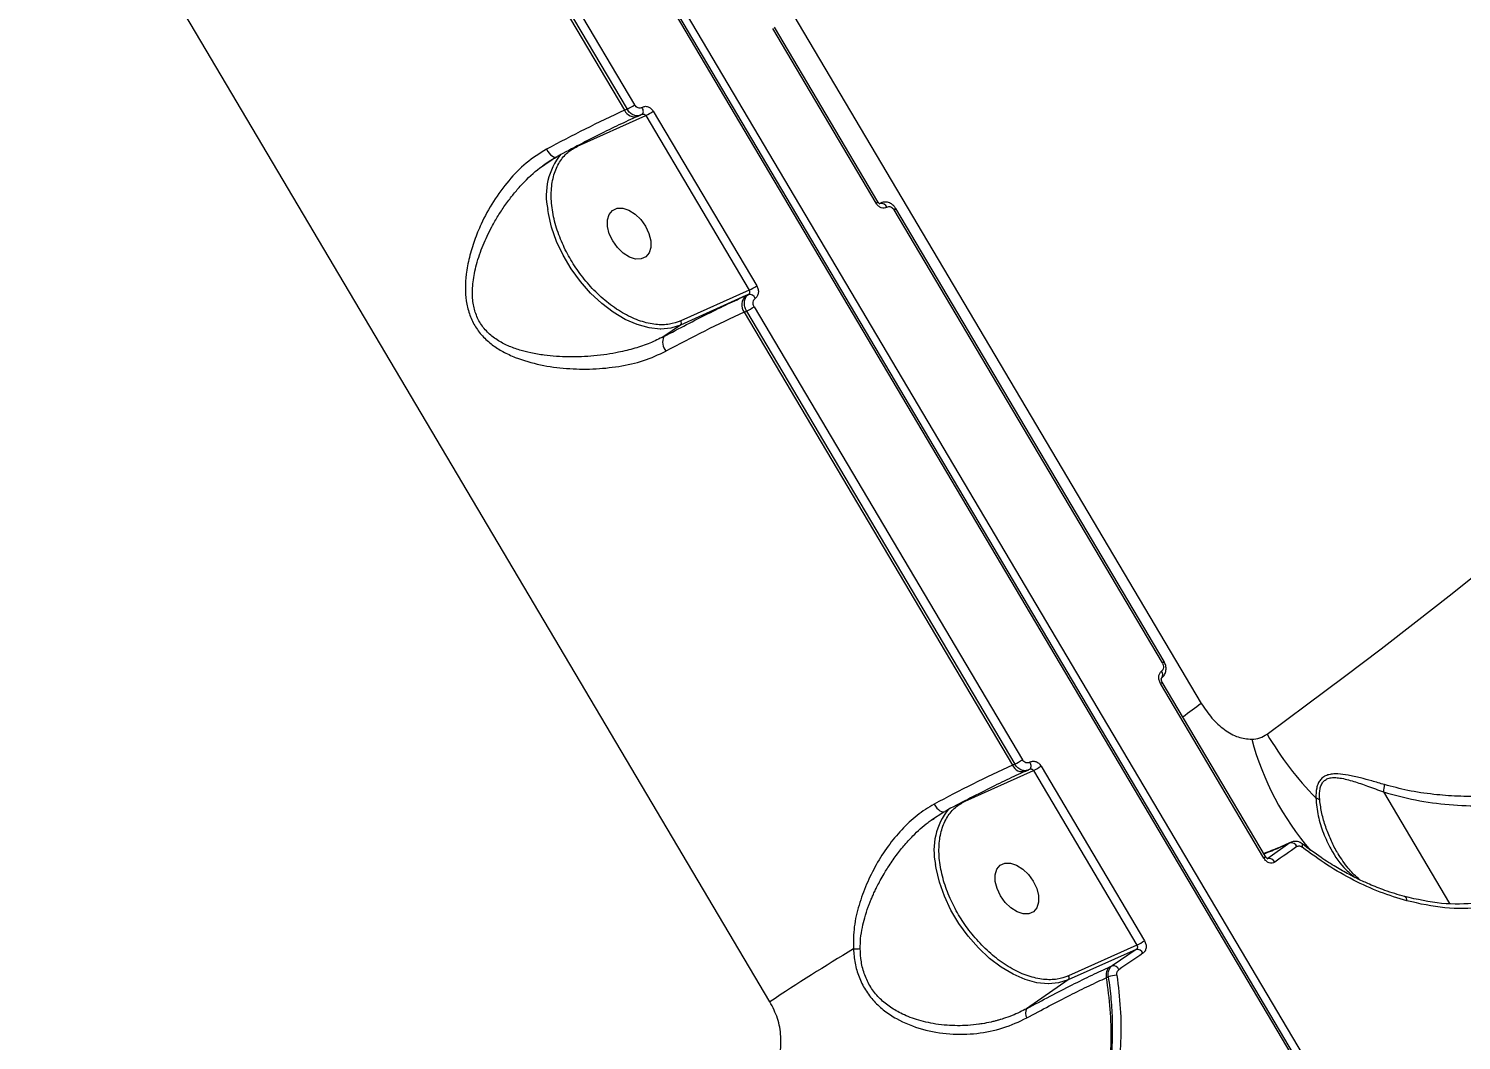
# Model space of a CAD drawing. Header units: millimetres. Extents: x -7083 to 7374, y -8368 to 7509.
# Drawn here: x 2725.8 to 2950.7, y -1080.2 to -921.3 of the extents above; entities that cross this region are included whole.
import ezdxf

# ---------------------------------------------------------------- set-up
doc = ezdxf.new("R2010")
doc.units = ezdxf.units.MM
for name, color, linetype in [('DIKOM_ОБЪЕКТ', 7, 'Continuous'), ('DIKOM_РАЗМЕР_ЗОНА', 7, 'Continuous'), ('DIKOM_РАЗМЕР_ОБЪЕКТА', 7, 'Continuous')]:
    doc.layers.add(name, color=color, linetype=linetype)
doc.styles.add('style1', font='arial.ttf', dxfattribs={"width": 0.8})
doc.dimstyles.new('1-50', dxfattribs={"dimtxt": 300, "dimasz": 200, "dimexe": 100, "dimexo": 0, "dimgap": 100, "dimtad": 1, "dimtxsty": 'style1', "dimcen": 200, "dimclrd": 7, "dimclre": 7, "dimclrt": 7, "dimadec": 1, "dimazin": 2, "dimtfac": 1, "dimtmove": 0, "dimatfit": 2, "dimfxl": 0, "dimlwd": 25, "dimlwe": 18, "dimarcsym": 0})

# ---------------------------------------------------------------- blocks, each defined once
blk = doc.blocks.new('*D10')
at = {"layer": 'Defpoints', "color": 0, "transparency": 16777216}
for p in [(-5583.43, 647.96), (4593.55, 648.92), (4593.55, -5902.54)]:
    blk.add_point(p, dxfattribs=at)
at = {"layer": 'DIKOM_РАЗМЕР_ОБЪЕКТА', "color": 7, "lineweight": 18, "transparency": 16777216}
for p, q in [((-5583.43, 647.96), (-5583.43, -6002.54)), ((4593.55, 648.92), (4593.55, -6002.54))]:
    blk.add_line(p, q, dxfattribs=at)
at = {"layer": 'DIKOM_РАЗМЕР_ОБЪЕКТА', "color": 7, "lineweight": 25, "transparency": 16777216}
blk.add_line((-5383.43, -5902.54), (4393.55, -5902.54), dxfattribs=at)
at = {"layer": 'DIKOM_РАЗМЕР_ОБЪЕКТА', "color": 7, "transparency": 16777216}
for points in [[(-5383.43, -5869.2), (-5383.43, -5935.87), (-5583.43, -5902.54)], [(4393.55, -5869.2), (4393.55, -5935.87), (4593.55, -5902.54)]]:
    blk.add_solid(points, dxfattribs=at)
at = {"layer": 'DIKOM_РАЗМЕР_ОБЪЕКТА', "color": 7, "transparency": 16777216, "insert": (-226.13, -5649.37), "char_height": 300, "attachment_point": 5, "style": 'style1'}
blk.add_mtext('10150', dxfattribs=at)
blk = doc.blocks.new('*D11')
at = {"layer": 'Defpoints', "color": 0, "transparency": 16777216}
for p in [(-321.71, 5509.06), (-348.71, -4811.52), (5568.58, -4811.52)]:
    blk.add_point(p, dxfattribs=at)
at = {"layer": 'DIKOM_РАЗМЕР_ОБЪЕКТА', "color": 7, "lineweight": 18, "transparency": 16777216}
for p, q in [((-321.71, 5509.06), (5668.58, 5509.06)), ((-348.71, -4811.52), (5668.58, -4811.52))]:
    blk.add_line(p, q, dxfattribs=at)
at = {"layer": 'DIKOM_РАЗМЕР_ОБЪЕКТА', "color": 7, "lineweight": 25, "transparency": 16777216}
blk.add_line((5568.58, 5309.06), (5568.58, -4611.52), dxfattribs=at)
at = {"layer": 'DIKOM_РАЗМЕР_ОБЪЕКТА', "color": 7, "transparency": 16777216}
for points in [[(5535.25, 5309.06), (5601.91, 5309.06), (5568.58, 5509.06)], [(5535.25, -4611.52), (5601.91, -4611.52), (5568.58, -4811.52)]]:
    blk.add_solid(points, dxfattribs=at)
at = {"layer": 'DIKOM_РАЗМЕР_ОБЪЕКТА', "color": 7, "transparency": 16777216, "insert": (5315.31, 775.23), "char_height": 300, "attachment_point": 5, "rotation": 90, "style": 'style1'}
blk.add_mtext('10300', dxfattribs=at)
blk = doc.blocks.new('*D12')
at = {"layer": 'Defpoints', "color": 0, "transparency": 16777216}
for p in [(-621.71, 7509.06), (-373.6, -6811.53), (7273.89, -6811.53)]:
    blk.add_point(p, dxfattribs=at)
at = {"layer": 'DIKOM_РАЗМЕР_ЗОНА', "color": 7, "lineweight": 18, "transparency": 16777216}
for p, q in [((-621.71, 7509.06), (7373.89, 7509.06)), ((-373.6, -6811.53), (7373.89, -6811.53))]:
    blk.add_line(p, q, dxfattribs=at)
at = {"layer": 'DIKOM_РАЗМЕР_ЗОНА', "color": 7, "lineweight": 25, "transparency": 16777216}
blk.add_line((7273.89, 7309.06), (7273.89, -6611.53), dxfattribs=at)
at = {"layer": 'DIKOM_РАЗМЕР_ЗОНА', "color": 7, "transparency": 16777216}
for points in [[(7240.56, 7309.06), (7307.22, 7309.06), (7273.89, 7509.06)], [(7240.56, -6611.53), (7307.22, -6611.53), (7273.89, -6811.53)]]:
    blk.add_solid(points, dxfattribs=at)
at = {"layer": 'DIKOM_РАЗМЕР_ЗОНА', "color": 7, "transparency": 16777216, "insert": (7020.62, 1288.25), "char_height": 300, "attachment_point": 5, "rotation": 90, "style": 'style1'}
blk.add_mtext('14300', dxfattribs=at)
blk = doc.blocks.new('*D13')
at = {"layer": 'Defpoints', "color": 0, "transparency": 16777216}
for p in [(6593.53, 996.24), (-7083.43, 647.96), (6593.53, -8268.31)]:
    blk.add_point(p, dxfattribs=at)
at = {"layer": 'DIKOM_РАЗМЕР_ЗОНА', "color": 7, "lineweight": 18, "transparency": 16777216}
for p, q in [((6593.53, 996.24), (6593.53, -8368.31)), ((-7083.43, 647.96), (-7083.43, -8368.31))]:
    blk.add_line(p, q, dxfattribs=at)
at = {"layer": 'DIKOM_РАЗМЕР_ЗОНА', "color": 7, "lineweight": 25, "transparency": 16777216}
blk.add_line((-6883.43, -8268.31), (6393.53, -8268.31), dxfattribs=at)
at = {"layer": 'DIKOM_РАЗМЕР_ЗОНА', "color": 7, "transparency": 16777216}
for points in [[(-6883.43, -8234.97), (-6883.43, -8301.64), (-7083.43, -8268.31)], [(6393.53, -8234.97), (6393.53, -8301.64), (6593.53, -8268.31)]]:
    blk.add_solid(points, dxfattribs=at)
at = {"layer": 'DIKOM_РАЗМЕР_ЗОНА', "color": 7, "transparency": 16777216, "insert": (322.1, -8015.03), "char_height": 300, "attachment_point": 5, "style": 'style1'}
blk.add_mtext('13650', dxfattribs=at)

msp = doc.modelspace()

# ---------------------------------------------------------------- linework, layer by layer
at = {"layer": 'DIKOM_ОБЪЕКТ', "color": 7, "linetype": 'Continuous', "lineweight": 15}
for p, q in [((2687.642, -682.986), (2933.145, -1097.855)), ((2933.435, -1097.602), (2687.932, -682.733)), ((2934.437, -1096.96), (2688.935, -682.091)), ((2732.331, -727.244), (2909.864, -1027.253)), ((2842.152, -1074.11), (2664.619, -774.102)), ((2777.237, -862.948), (2819.337, -934.093)), ((2777.614, -862.779), (2819.714, -933.924)), ((2778.804, -862.094), (2820.904, -933.238)), ((2858.819, -948.696), (2842.587, -921.267)), ((2859.086, -948.46), (2842.854, -921.03)), ((2811.929, -939.748), (2822.648, -934.927)), ((2819.714, -933.924), (2819.337, -934.093)), ((2821.447, -935.025), (2821.942, -934.802)), ((2821.673, -934.909), (2822.153, -934.658)), ((2822.648, -934.927), (2838.88, -962.356)), ((2823.842, -934.239), (2840.074, -961.668)), ((2806.446, -942.824), (2806.591, -942.721)), ((2859.282, -948.802), (2859.415, -948.742)), ((2859.704, -948.59), (2859.319, -948.763)), ((2859.415, -948.742), (2859.613, -948.648)), ((2903.75, -1020.89), (2861.649, -949.745)), ((2904.013, -1020.656), (2861.912, -949.511)), ((2838.88, -962.356), (2828.16, -967.178)), ((2838.38, -963.202), (2828.092, -967.829)), ((2838.78, -963.022), (2838.38, -963.202)), ((2838.105, -965.808), (2838.482, -965.639)), ((2838.105, -965.808), (2880.206, -1036.953)), ((2838.482, -965.639), (2880.583, -1036.784)), ((2839.672, -964.954), (2881.773, -1036.099)), ((2828.092, -967.829), (2825.48, -969.637)), ((2919.687, -1051.556), (2903.456, -1024.127)), ((2919.954, -1051.32), (2903.723, -1023.89)), ((2880.583, -1036.784), (2880.206, -1036.953)), ((2872.797, -1042.608), (2883.517, -1037.787)), ((2882.316, -1037.885), (2882.81, -1037.662)), ((2882.541, -1037.769), (2883.021, -1037.518)), ((2883.517, -1037.787), (2899.748, -1065.216)), ((2884.711, -1037.099), (2900.942, -1064.528)), ((2938.45, -1041.161), (2948.805, -1058.66)), ((2867.527, -1045.527), (2869.433, -1044.298)), ((2867.651, -1045.497), (2867.905, -1045.33)), ((2923.759, -1049.162), (2920.283, -1051.602)), ((2923.417, -1049.316), (2923.759, -1049.162)), ((2923.949, -1049.054), (2923.611, -1049.206)), ((2923.759, -1049.162), (2924.065, -1049.039)), ((2920.187, -1051.645), (2920.283, -1051.602)), ((2899.648, -1065.882), (2888.96, -1070.689)), ((2899.748, -1065.216), (2889.029, -1070.038)), ((2899.648, -1065.882), (2895.885, -1068.451)), ((2894.948, -1070.341), (2895.263, -1070.199)), ((2895.885, -1068.451), (2895.543, -1068.605)), ((2888.96, -1070.689), (2882.446, -1075.197))]:
    msp.add_line(p, q, dxfattribs=at)
at = {"layer": 'DIKOM_ОБЪЕКТ', "color": 7, "linetype": 'Continuous', "lineweight": 15, "flags": 128}
for points in [[(2822.041, -934.735), (2822.138, -934.672), (2822.212, -934.578), (2822.259, -934.458), (2822.279, -934.315), (2822.27, -934.155), (2822.233, -933.984), (2822.169, -933.81), (2822.081, -933.638)], [(2807.051, -940.222), (2807.262, -940.545), (2807.491, -940.833), (2807.728, -941.076), (2807.966, -941.263), (2808.195, -941.387), (2808.405, -941.444), (2808.59, -941.432), (2808.741, -941.35)], [(2825.016, -968.452), (2824.939, -968.452), (2823.17, -968.27), (2821.323, -967.762), (2819.441, -966.94), (2817.565, -965.822), (2815.737, -964.432), (2813.998, -962.803), (2812.387, -960.97), (2810.94, -958.974), (2809.689, -956.86), (2808.663, -954.676), (2807.883, -952.469), (2807.368, -950.289), (2807.269, -949.668)], [(2822.617, -952.306), (2823.156, -953.439), (2823.443, -954.575), (2823.455, -955.62), (2823.19, -956.491), (2822.67, -957.116), (2821.938, -957.446), (2821.052, -957.452), (2820.085, -957.136), (2819.114, -956.522), (2818.219, -955.66), (2817.472, -954.62), (2816.933, -953.487), (2816.646, -952.351), (2816.635, -951.306), (2816.9, -950.435), (2817.419, -949.81), (2818.151, -949.48), (2819.037, -949.474), (2820.004, -949.79), (2820.975, -950.404), (2821.87, -951.266), (2822.617, -952.306)], [(2828.092, -967.829), (2826.592, -968.304), (2825.016, -968.452)], [(2920.179, -1032.061), (2926.395, -1027.474), (2932.368, -1023.007), (2938.092, -1018.664), (2943.562, -1014.45), (2948.772, -1010.367), (2953.718, -1006.421)], [(2882.91, -1037.595), (2883.006, -1037.532), (2883.08, -1037.438), (2883.128, -1037.318), (2883.148, -1037.175), (2883.139, -1037.015), (2883.101, -1036.845), (2883.037, -1036.67), (2882.949, -1036.498)], [(2867.919, -1043.082), (2868.13, -1043.405), (2868.359, -1043.693), (2868.597, -1043.936), (2868.835, -1044.123), (2869.063, -1044.247), (2869.274, -1044.304), (2869.437, -1044.297)], [(2869.437, -1044.297), (2869.458, -1044.292), (2869.609, -1044.21)], [(2924.87, -1049.74), (2924.437, -1050.044), (2924.004, -1050.349), (2923.569, -1050.654), (2923.134, -1050.96), (2922.698, -1051.266), (2922.262, -1051.572), (2921.825, -1051.878), (2921.387, -1052.185)], [(2923.417, -1049.316), (2923.603, -1049.21), (2923.611, -1049.206)], [(2925.698, -1049.822), (2925.747, -1049.681), (2925.772, -1049.555), (2925.773, -1049.449), (2925.75, -1049.367), (2925.707, -1049.314)], [(2885.884, -1071.312), (2885.808, -1071.312), (2884.038, -1071.13), (2882.192, -1070.622), (2880.309, -1069.8), (2878.433, -1068.682), (2876.606, -1067.292), (2874.867, -1065.663), (2873.256, -1063.83), (2871.809, -1061.834), (2870.558, -1059.721), (2869.531, -1057.536), (2868.751, -1055.329), (2868.236, -1053.149), (2868.138, -1052.528)], [(2883.486, -1055.166), (2884.025, -1056.299), (2884.311, -1057.435), (2884.323, -1058.48), (2884.058, -1059.351), (2883.539, -1059.976), (2882.806, -1060.306), (2881.921, -1060.312), (2880.953, -1059.996), (2879.983, -1059.382), (2879.088, -1058.52), (2878.34, -1057.48), (2877.801, -1056.347), (2877.515, -1055.211), (2877.503, -1054.166), (2877.768, -1053.295), (2878.288, -1052.67), (2879.02, -1052.34), (2879.906, -1052.334), (2880.873, -1052.65), (2881.843, -1053.264), (2882.739, -1054.126), (2883.486, -1055.166)], [(2900.702, -1066.499), (2900.233, -1066.82), (2899.763, -1067.141), (2899.292, -1067.463), (2898.821, -1067.785), (2898.349, -1068.107), (2897.877, -1068.429), (2897.403, -1068.752), (2896.93, -1069.075)], [(2888.96, -1070.689), (2887.461, -1071.164), (2885.884, -1071.312)]]:
    msp.add_lwpolyline(points, dxfattribs=at)
at = {"layer": 'DIKOM_ОБЪЕКТ', "color": 7, "linetype": 'Continuous', "lineweight": 15}
for centre, radius, start, end in [((2815.774, -925.703), 9.117, 295.61141, 304.24906), ((2906.66, -1124.526), 209.5, 114.63371, 118.38936), ((2820.91, -933.385), 1.725, 204.23123, 288.13078), ((2818.708, -926.707), 9.115, 295.61102, 304.28054), ((2817.37, -947.47), 10.337, 141.28437, 192.27452), ((2858.585, -948.164), 0.582, 293.72159, 329.44479), ((2859.607, -949.714), 0.991, 23.10957, 101.16786), ((2861.422, -949.225), 0.567, 293.59446, 329.77788), ((2834.94, -954.137), 9.115, 295.61102, 304.28054), ((2839.711, -964.66), 1.975, 132.38528, 215.56126), ((2838.904, -964.018), 1.004, 22.18419, 97.10548), ((2925.428, -1156.242), 209.5, 114.63371, 118.38936), ((2834.541, -957.418), 9.117, 295.61141, 304.24906), ((2827.759, -967.465), 0.494, 312.38528, 35.56126), ((2827.495, -970.515), 2.199, 156.46248, 220.30823), ((2903.449, -1020.287), 0.673, 296.5036, 326.83194), ((2902.988, -1022.725), 0.841, 321.17836, 39.94471), ((2903.158, -1023.524), 0.673, 296.30918, 327.06385), ((2978.062, -1121.452), 116.294, 125.90388, 127.67437), ((2966.617, -1004.577), 53.961, 210.61885, 224.0648), ((2961.169, -1021.14), 44.954, 195.1462, 220.49609), ((2876.642, -1028.563), 9.117, 295.61141, 304.24906), ((2967.528, -1227.386), 209.5, 114.63371, 118.38936), ((2881.779, -1036.245), 1.725, 204.23123, 288.13078), ((2879.577, -1029.567), 9.115, 295.61102, 304.28054), ((2934.111, -1039.965), 4.5, 344.59928, 359.46908), ((2927.264, -1043.986), 1.967, 52.5325, 72.89879), ((2878.239, -1050.33), 10.337, 141.28437, 192.27452), ((2923.961, -1050.131), 0.989, 23.28441, 101.81869), ((2919.453, -1051.024), 0.582, 293.72159, 329.44479), ((2920.475, -1052.574), 0.991, 23.10957, 101.16786), ((2941.5, -1058.178), 0.648, 352.50972, 65.24031), ((3049.513, -1386.889), 375.271, 121.17649, 123.54293), ((2852.063, -999.036), 66.855, 272.72665, 273.64878), ((2899.773, -1066.878), 1.004, 22.18419, 97.10548), ((2895.808, -1056.997), 9.115, 295.61102, 304.28054), ((2888.627, -1070.325), 0.494, 312.38528, 35.56126), ((2896.628, -1069.947), 1.725, 128.97727, 193.21127), ((2896.721, -1074.411), 4.456, 91.50005, 109.08898), ((2895.996, -1069.453), 1.008, 22.03806, 96.32569), ((2883.799, -1075.895), 1.522, 152.73513, 209.80847)]:
    msp.add_arc(centre, radius, start, end, dxfattribs=at)
for points, knots in [([(2822.081, -933.638), (2821.985, -933.685), (2821.795, -933.778), (2821.457, -933.733), (2821.134, -933.555), (2820.981, -933.344), (2820.904, -933.238)], [0, 0, 0, 0, 0.2508092, 0.5001468, 0.7499676, 1, 1, 1, 1]), ([(2821.641, -934.915), (2820.724, -935.335), (2818.889, -936.176), (2815.744, -937.716), (2812.379, -939.423), (2809.954, -940.708), (2808.741, -941.35)], [0, 0, 0, 0, 0.2499999, 0.4999999, 0.7499854, 1, 1, 1, 1]), ([(2821.673, -934.908), (2821.563, -934.931), (2821.288, -934.987), (2820.873, -934.911), (2820.485, -934.728), (2820.084, -934.442), (2819.861, -934.129), (2819.714, -933.924)], [0, 0, 0, 0, 0.1616778, 0.4023404, 0.5592491, 0.7113796, 1, 1, 1, 1]), ([(2821.837, -934.832), (2821.787, -934.865), (2821.736, -934.899), (2821.675, -934.908), (2821.673, -934.908)], [0, 0, 0, 0, 0.9683305, 1, 1, 1, 1]), ([(2822.041, -934.735), (2822.07, -934.719), (2822.124, -934.689), (2822.234, -934.668), (2822.346, -934.681), (2822.45, -934.727), (2822.554, -934.796), (2822.611, -934.875), (2822.648, -934.927)], [0, 0, 0, 0, 0.1477011, 0.280474, 0.5003882, 0.6294166, 0.7558572, 1, 1, 1, 1]), ([(2822.081, -933.638), (2822.223, -933.568), (2822.509, -933.427), (2823.015, -933.497), (2823.498, -933.764), (2823.727, -934.08), (2823.842, -934.239)], [0, 0, 0, 0, 0.250572, 0.5002469, 0.7500173, 1, 1, 1, 1]), ([(2828.16, -967.178), (2827.576, -967.384), (2826.373, -967.809), (2824.216, -967.813), (2821.828, -967.285), (2819.309, -966.159), (2816.823, -964.501), (2814.52, -962.425), (2812.517, -960.09), (2810.846, -957.601), (2809.488, -954.971), (2808.465, -952.194), (2807.86, -949.354), (2807.751, -946.627), (2808.158, -944.185), (2809.049, -942.182), (2810.302, -940.652), (2811.397, -940.044), (2811.929, -939.748)], [0, 0, 0, 0, 0.058258, 0.1200057, 0.1843204, 0.25, 0.3156796, 0.3799943, 0.441742, 0.5, 0.558258, 0.6200057, 0.6843204, 0.75, 0.8156796, 0.8799943, 0.941742, 1, 1, 1, 1]), ([(2807.051, -940.222), (2805.977, -940.892), (2803.841, -942.226), (2801.076, -945.09), (2798.695, -948.342), (2796.952, -951.552), (2795.728, -954.524), (2794.925, -957.16), (2794.45, -959.669), (2794.298, -961.954), (2794.434, -964.045), (2794.897, -966.048), (2795.753, -967.929), (2796.982, -969.583), (2798.505, -970.945), (2800.264, -972.057), (2802.763, -973.207), (2806.107, -974.155), (2810.213, -974.716), (2814.355, -974.794), (2818.436, -974.387), (2822.376, -973.518), (2824.672, -972.464), (2825.819, -971.937)], [0, 0, 0, 0, 0.0628379, 0.1250331, 0.1875522, 0.2496602, 0.2915509, 0.3336364, 0.3744971, 0.40709, 0.4371935, 0.4692329, 0.4998092, 0.5304201, 0.5624906, 0.5926586, 0.6253307, 0.6879397, 0.7501171, 0.8127565, 0.8751682, 0.9376722, 1, 1, 1, 1]), ([(2825.48, -969.637), (2824.764, -969.991), (2823.326, -970.704), (2820.926, -971.511), (2818.658, -972.074), (2816.506, -972.453), (2814.559, -972.688), (2812.559, -972.821), (2810.59, -972.849), (2808.629, -972.77), (2806.628, -972.572), (2804.702, -972.243), (2802.81, -971.76), (2801.025, -971.111), (2799.574, -970.349), (2798.516, -969.589), (2797.541, -968.721), (2796.524, -967.425), (2795.881, -965.899), (2795.588, -964.615), (2795.455, -963.535), (2795.434, -962.329), (2795.537, -961.018), (2795.755, -959.677), (2796.093, -958.254), (2796.552, -956.767), (2797.114, -955.281), (2797.762, -953.814), (2798.532, -952.286), (2799.458, -950.676), (2800.545, -949.019), (2801.707, -947.461), (2803.372, -945.51), (2805.627, -943.288), (2807.7, -941.998), (2808.741, -941.35)], [0, 0, 0, 0, 0.0409981, 0.0823445, 0.124891, 0.1544872, 0.1873411, 0.2186282, 0.249981, 0.2811356, 0.3122189, 0.3460767, 0.3748125, 0.4061548, 0.4376013, 0.453647, 0.4688661, 0.5004128, 0.5317495, 0.5469938, 0.5630756, 0.5835212, 0.6043678, 0.6257009, 0.6482354, 0.6740341, 0.6998297, 0.7239136, 0.7504379, 0.7814565, 0.8125908, 0.8454687, 0.8750808, 0.9372542, 1, 1, 1, 1]), ([(2806.591, -942.721), (2806.893, -942.502), (2807.542, -942.031), (2808.208, -941.645), (2808.564, -941.438)], [0, 0, 0, 0, 0.4644238, 1, 1, 1, 1]), ([(2860.518, -949.325), (2860.384, -949.392), (2860.116, -949.525), (2859.63, -949.445), (2859.161, -949.173), (2858.933, -948.855), (2858.819, -948.696)], [0, 0, 0, 0, 0.250572, 0.5002469, 0.7500173, 1, 1, 1, 1]), ([(2859.319, -948.755), (2859.321, -948.746), (2859.325, -948.731), (2859.22, -948.642), (2859.142, -948.548), (2859.104, -948.489), (2859.086, -948.459)], [0, 0, 0, 0, 0.4306287, 0.7246116, 0.8646594, 1, 1, 1, 1]), ([(2859.613, -948.648), (2859.661, -948.616), (2859.711, -948.583), (2859.77, -948.575), (2859.773, -948.574)], [0, 0, 0, 0, 0.9630513, 1, 1, 1, 1]), ([(2861.912, -949.511), (2861.807, -949.359), (2861.586, -949.039), (2861.082, -948.672), (2860.564, -948.506), (2860.112, -948.491), (2859.886, -948.546), (2859.772, -948.574)], [0, 0, 0, 0, 0.2129109, 0.4495599, 0.7127086, 0.8538984, 1, 1, 1, 1]), ([(2860.518, -949.325), (2860.608, -949.281), (2860.787, -949.193), (2861.11, -949.245), (2861.421, -949.428), (2861.573, -949.639), (2861.649, -949.745)], [0, 0, 0, 0, 0.2508092, 0.5001468, 0.7499676, 1, 1, 1, 1]), ([(2838.88, -962.356), (2838.908, -962.415), (2838.95, -962.503), (2838.964, -962.633), (2838.958, -962.753), (2838.92, -962.866), (2838.855, -962.962), (2838.806, -963.001), (2838.78, -963.022)], [0, 0, 0, 0, 0.2443434, 0.3709037, 0.5000636, 0.7197491, 0.8524093, 1, 1, 1, 1]), ([(2840.074, -961.668), (2840.159, -961.848), (2840.328, -962.206), (2840.348, -962.79), (2840.193, -963.312), (2839.954, -963.53), (2839.834, -963.639)], [0, 0, 0, 0, 0.2505418, 0.5002028, 0.7499893, 1, 1, 1, 1]), ([(2825.48, -969.637), (2826.692, -968.994), (2829.117, -967.71), (2832.483, -966.003), (2835.627, -964.463), (2837.463, -963.622), (2838.38, -963.202)], [0, 0, 0, 0, 0.2499999, 0.4999999, 0.7499854, 1, 1, 1, 1]), ([(2838.482, -965.639), (2838.371, -965.409), (2838.202, -965.058), (2838.13, -964.546), (2838.138, -964.088), (2838.257, -963.656), (2838.482, -963.27), (2838.675, -963.109), (2838.78, -963.022)], [0, 0, 0, 0, 0.2414624, 0.3687506, 0.5000454, 0.701017, 0.8383585, 1, 1, 1, 1]), ([(2839.672, -964.954), (2839.616, -964.834), (2839.504, -964.595), (2839.49, -964.205), (2839.594, -963.857), (2839.754, -963.712), (2839.834, -963.639)], [0, 0, 0, 0, 0.2507509, 0.5000965, 0.7499365, 1, 1, 1, 1]), ([(3046.301, -1009.709), (3045.072, -1011.059), (3042.376, -1014.021), (3037.009, -1019.262), (3030.464, -1025.276), (3022.942, -1031.811), (3014.518, -1038.819), (3005.223, -1046.272), (2995.117, -1054.126), (2984.258, -1062.341), (2972.713, -1070.872), (2960.522, -1079.691), (2947.807, -1088.728), (2938.833, -1094.972), (2934.371, -1098.076)], [0, 0, 0, 0, 0.0720993, 0.1582107, 0.2443208, 0.3302933, 0.4160296, 0.5014326, 0.5864068, 0.670638, 0.7541931, 0.8369902, 0.9189507, 1, 1, 1, 1]), ([(2903.75, -1020.89), (2903.807, -1021.01), (2903.92, -1021.248), (2903.945, -1021.633), (2903.855, -1021.974), (2903.707, -1022.114), (2903.633, -1022.184)], [0, 0, 0, 0, 0.2507509, 0.5000965, 0.7499365, 1, 1, 1, 1]), ([(2903.669, -1023.229), (2903.756, -1023.154), (2903.929, -1023.006), (2904.185, -1022.621), (2904.358, -1022.053), (2904.323, -1021.309), (2904.116, -1020.872), (2904.013, -1020.656)], [0, 0, 0, 0, 0.1304037, 0.2596536, 0.5120356, 0.7580616, 1, 1, 1, 1]), ([(2903.456, -1024.127), (2903.37, -1023.948), (2903.199, -1023.59), (2903.165, -1023.013), (2903.3, -1022.5), (2903.522, -1022.29), (2903.633, -1022.184)], [0, 0, 0, 0, 0.2505418, 0.5002028, 0.7499893, 1, 1, 1, 1]), ([(2903.723, -1023.89), (2903.699, -1023.846), (2903.653, -1023.76), (2903.611, -1023.629), (2903.59, -1023.51), (2903.587, -1023.375), (2903.62, -1023.255), (2903.653, -1023.237), (2903.669, -1023.229)], [0, 0, 0, 0, 0.1333117, 0.2633837, 0.3908042, 0.5158595, 0.7592692, 1, 1, 1, 1]), ([(2909.864, -1027.253), (2910.393, -1028.049), (2911.452, -1029.641), (2913.469, -1031.45), (2915.655, -1032.7), (2917.069, -1032.824), (2917.777, -1032.886)], [0, 0, 0, 0, 0.2497469, 0.4995721, 0.7493059, 1, 1, 1, 1]), ([(2998.447, -1028.881), (2997.644, -1029.333), (2995.985, -1030.268), (2993.441, -1031.585), (2990.598, -1032.961), (2988.051, -1034.094), (2986.248, -1034.84), (2985.447, -1035.161), (2985.092, -1035.302), (2984.733, -1035.443), (2984.491, -1035.537), (2984.367, -1035.584), (2984.361, -1035.587), (2984.341, -1035.595), (2984.263, -1035.624), (2983.963, -1035.74), (2982.496, -1036.296), (2980.242, -1037.093), (2977.276, -1038.037), (2974.626, -1038.8), (2972.032, -1039.467), (2969.037, -1040.15), (2965.709, -1040.788), (2961.806, -1041.359), (2957.993, -1041.733), (2954.036, -1041.914), (2950.189, -1041.872), (2946.229, -1041.565), (2942.387, -1041.008), (2939.831, -1040.331), (2938.611, -1040.007)], [0, 0, 0, 0, 0.0443908, 0.0917365, 0.1380767, 0.1967861, 0.2262673, 0.2323187, 0.2384555, 0.2446775, 0.2509846, 0.2509957, 0.2510744, 0.2512845, 0.2520655, 0.25507, 0.2668452, 0.3278534, 0.3705338, 0.4172083, 0.4610567, 0.4999188, 0.5655438, 0.6245754, 0.6901528, 0.7500633, 0.8151009, 0.8747087, 0.9402021, 1, 1, 1, 1]), ([(2917.777, -1032.886), (2918.215, -1032.837), (2919.094, -1032.74), (2919.817, -1032.288), (2920.179, -1032.061)], [0, 0, 0, 0, 0.4987603, 1, 1, 1, 1]), ([(2938.45, -1041.161), (2940.131, -1041.621), (2943.53, -1042.552), (2948.779, -1043.204), (2954.95, -1043.467), (2961.967, -1043.072), (2970.581, -1041.764), (2979.85, -1039.384), (2989.699, -1035.821), (2995.924, -1032.607), (2999.041, -1030.997)], [0, 0, 0, 0, 0.0819739, 0.1657274, 0.2500105, 0.375545, 0.5002628, 0.6658806, 0.8326613, 1, 1, 1, 1]), ([(2882.542, -1037.768), (2882.431, -1037.791), (2882.156, -1037.847), (2881.741, -1037.771), (2881.353, -1037.588), (2880.953, -1037.302), (2880.729, -1036.989), (2880.583, -1036.784)], [0, 0, 0, 0, 0.1616778, 0.4023404, 0.5592491, 0.7113796, 1, 1, 1, 1]), ([(2882.949, -1036.498), (2882.853, -1036.545), (2882.663, -1036.638), (2882.325, -1036.593), (2882.003, -1036.415), (2881.849, -1036.204), (2881.773, -1036.099)], [0, 0, 0, 0, 0.2508092, 0.5001468, 0.7499676, 1, 1, 1, 1]), ([(2882.949, -1036.498), (2883.092, -1036.428), (2883.377, -1036.287), (2883.883, -1036.358), (2884.366, -1036.624), (2884.596, -1036.941), (2884.711, -1037.099)], [0, 0, 0, 0, 0.250572, 0.5002469, 0.7500173, 1, 1, 1, 1]), ([(2882.51, -1037.775), (2881.592, -1038.195), (2879.757, -1039.036), (2876.613, -1040.577), (2873.247, -1042.283), (2870.822, -1043.568), (2869.609, -1044.21)], [0, 0, 0, 0, 0.2499999, 0.4999999, 0.7499854, 1, 1, 1, 1]), ([(2882.706, -1037.692), (2882.656, -1037.725), (2882.604, -1037.759), (2882.544, -1037.768), (2882.542, -1037.768)], [0, 0, 0, 0, 0.9683307, 1, 1, 1, 1]), ([(2882.91, -1037.595), (2882.938, -1037.579), (2882.992, -1037.549), (2883.103, -1037.528), (2883.214, -1037.541), (2883.319, -1037.587), (2883.422, -1037.656), (2883.479, -1037.735), (2883.517, -1037.787)], [0, 0, 0, 0, 0.1477011, 0.280474, 0.5003882, 0.6294166, 0.7558572, 1, 1, 1, 1]), ([(2938.611, -1040.007), (2937.949, -1039.812), (2936.681, -1039.438), (2934.773, -1038.918), (2932.986, -1038.508), (2931.516, -1038.313), (2930.466, -1038.329), (2929.703, -1038.469), (2929.052, -1038.765), (2928.542, -1039.23), (2928.182, -1039.839), (2927.882, -1040.776), (2927.858, -1041.578), (2927.843, -1042.106)], [0, 0, 0, 0, 0.130395, 0.2497859, 0.3846445, 0.4985841, 0.5640628, 0.6238978, 0.6868325, 0.7491211, 0.8092724, 0.8746317, 1, 1, 1, 1]), ([(2928.461, -1042.425), (2928.444, -1042.165), (2928.409, -1041.646), (2928.459, -1040.883), (2928.619, -1040.185), (2928.934, -1039.587), (2929.338, -1039.232), (2929.749, -1039.043), (2930.19, -1038.923), (2930.817, -1038.88), (2932.038, -1038.998), (2933.771, -1039.463), (2936.046, -1040.25), (2937.616, -1040.845), (2938.45, -1041.161)], [0, 0, 0, 0, 0.062806, 0.1254852, 0.1916213, 0.2509328, 0.3130946, 0.344577, 0.3769173, 0.4357151, 0.5021076, 0.6647944, 0.8221287, 1, 1, 1, 1]), ([(2386.974, -1410.179), (2390.349, -1408.837), (2397.107, -1406.15), (2408.276, -1401.433), (2420.179, -1396.221), (2432.864, -1390.477), (2446.28, -1384.226), (2460.399, -1377.479), (2475.185, -1370.253), (2490.599, -1362.567), (2506.603, -1354.438), (2521.289, -1346.851), (2534.471, -1339.952), (2546.028, -1333.842), (2557.892, -1327.509), (2570.054, -1320.956), (2582.504, -1314.186), (2595.229, -1307.204), (2609.977, -1299.042), (2626.84, -1289.613), (2645.886, -1278.838), (2665.329, -1267.71), (2685.117, -1256.255), (2700.72, -1247.119), (2712.014, -1240.455), (2718.937, -1236.355), (2725.878, -1232.227), (2732.834, -1228.075), (2739.802, -1223.898), (2746.78, -1219.7), (2757.874, -1212.998), (2773.072, -1203.748), (2791.673, -1192.298), (2809.604, -1181.14), (2826.832, -1170.303), (2843.874, -1159.462), (2860.675, -1148.65), (2877.18, -1137.899), (2893.332, -1127.241), (2909.072, -1116.712), (2924.341, -1106.349), (2939.08, -1096.186), (2953.227, -1086.262), (2966.722, -1076.615), (2979.509, -1067.28), (2991.504, -1058.309), (3002.74, -1049.693), (3009.427, -1044.354), (3012.784, -1041.673)], [0, 0, 0, 0, 0.0248239, 0.0496902, 0.074599, 0.0995502, 0.1245438, 0.1495798, 0.1746582, 0.1997791, 0.2249424, 0.2501481, 0.2668666, 0.2837596, 0.3008272, 0.3180694, 0.3354861, 0.3530774, 0.3708432, 0.3960072, 0.4215132, 0.4473613, 0.4735514, 0.5000836, 0.5092169, 0.5183856, 0.5275897, 0.5368291, 0.5461038, 0.5554139, 0.5647593, 0.5906387, 0.6167852, 0.6407872, 0.66501, 0.6894536, 0.714118, 0.7390032, 0.7641093, 0.7894361, 0.8149838, 0.8407523, 0.8667415, 0.8929516, 0.9193825, 0.9460342, 0.9729067, 1, 1, 1, 1]), ([(2867.919, -1043.082), (2867.01, -1043.637), (2865.197, -1044.743), (2862.789, -1047.036), (2860.644, -1049.646), (2858.799, -1052.538), (2857.257, -1055.642), (2856.079, -1058.91), (2855.261, -1062.321), (2855.249, -1064.65), (2855.244, -1065.815)], [0, 0, 0, 0, 0.1259339, 0.2508899, 0.3755874, 0.5008463, 0.6251018, 0.7501503, 0.8750292, 1, 1, 1, 1]), ([(2889.029, -1070.038), (2888.445, -1070.244), (2887.241, -1070.669), (2885.085, -1070.673), (2882.696, -1070.145), (2880.178, -1069.02), (2877.692, -1067.361), (2875.388, -1065.285), (2873.385, -1062.95), (2871.714, -1060.461), (2870.356, -1057.831), (2869.334, -1055.054), (2868.728, -1052.214), (2868.619, -1049.487), (2869.026, -1047.045), (2869.917, -1045.042), (2871.171, -1043.512), (2872.266, -1042.904), (2872.797, -1042.608)], [0, 0, 0, 0, 0.058258, 0.1200057, 0.1843204, 0.25, 0.3156796, 0.3799943, 0.441742, 0.5, 0.558258, 0.6200057, 0.6843204, 0.75, 0.8156796, 0.8799943, 0.941742, 1, 1, 1, 1]), ([(2927.843, -1042.106), (2927.936, -1043.052), (2928.122, -1044.939), (2928.984, -1047.649), (2930.373, -1050.55), (2931.965, -1052.972), (2933.527, -1054.208), (2934.005, -1054.586)], [0, 0, 0, 0, 0.1953543, 0.389745, 0.5834506, 0.8725393, 1, 1, 1, 1]), ([(2931.356, -1050.885), (2931.281, -1050.764), (2930.835, -1050.049), (2930.151, -1048.639), (2929.363, -1046.646), (2928.75, -1044.56), (2928.557, -1043.137), (2928.461, -1042.425)], [0, 0, 0, 0, 0.0480533, 0.2856929, 0.5241399, 0.7617164, 1, 1, 1, 1]), ([(2856.318, -1065.755), (2856.331, -1065.231), (2856.357, -1064.114), (2856.626, -1062.496), (2857.034, -1060.839), (2857.436, -1059.603), (2857.78, -1058.684), (2858.005, -1058.118), (2858.266, -1057.502), (2858.566, -1056.836), (2858.813, -1056.323), (2859.112, -1055.725), (2859.49, -1055.004), (2860.005, -1054.096), (2860.775, -1052.837), (2861.78, -1051.357), (2863.139, -1049.622), (2864.835, -1047.785), (2866.326, -1046.34), (2867.426, -1045.64), (2867.651, -1045.497)], [0, 0, 0, 0, 0.0648365, 0.1379866, 0.2021524, 0.2758372, 0.2984432, 0.3235414, 0.3511328, 0.3812178, 0.4137972, 0.4216154, 0.4640437, 0.5145723, 0.5510246, 0.6472847, 0.7372815, 0.826852, 0.9646993, 1, 1, 1, 1]), ([(2923.51, -1049.251), (2922.576, -1049.664), (2921.092, -1050.32), (2920.053, -1050.696), (2919.668, -1050.836)], [0, 0, 0, 0, 0.6295057, 1, 1, 1, 1]), ([(2919.686, -1050.867), (2920.089, -1050.716), (2921.154, -1050.319), (2922.549, -1049.701), (2923.417, -1049.316)], [0, 0, 0, 0, 0.3777799, 1, 1, 1, 1]), ([(2925.707, -1049.314), (2925.596, -1049.238), (2925.365, -1049.078), (2924.953, -1048.939), (2924.489, -1048.892), (2924.187, -1048.977), (2924.031, -1049.021)], [0, 0, 0, 0, 0.219939, 0.4608371, 0.7217347, 1, 1, 1, 1]), ([(2924.87, -1049.74), (2924.931, -1049.706), (2925.052, -1049.639), (2925.267, -1049.629), (2925.489, -1049.682), (2925.628, -1049.776), (2925.698, -1049.822)], [0, 0, 0, 0, 0.2510122, 0.500433, 0.7503153, 1, 1, 1, 1]), ([(2942.142, -1058.262), (2940.742, -1057.837), (2937.943, -1056.987), (2933.76, -1055.065), (2929.643, -1052.734), (2927.013, -1050.793), (2925.698, -1049.822)], [0, 0, 0, 0, 0.2507135, 0.5013203, 0.750672, 1, 1, 1, 1]), ([(2941.772, -1057.59), (2940.742, -1057.284), (2938.902, -1056.737), (2936.469, -1055.758), (2934.586, -1054.893), (2932.83, -1053.998), (2930.888, -1052.901), (2928.429, -1051.353), (2926.693, -1050.053), (2925.707, -1049.314)], [0, 0, 0, 0, 0.1892576, 0.3379188, 0.4460605, 0.5360725, 0.6628747, 0.8085173, 1, 1, 1, 1]), ([(2921.387, -1052.185), (2921.252, -1052.252), (2920.984, -1052.385), (2920.498, -1052.305), (2920.029, -1052.033), (2919.801, -1051.715), (2919.687, -1051.556)], [0, 0, 0, 0, 0.250572, 0.5002469, 0.7500173, 1, 1, 1, 1]), ([(2920.187, -1051.615), (2920.19, -1051.606), (2920.193, -1051.591), (2920.088, -1051.502), (2920.011, -1051.408), (2919.973, -1051.349), (2919.954, -1051.319)], [0, 0, 0, 0, 0.4306287, 0.7246116, 0.8646594, 1, 1, 1, 1]), ([(2934.773, -1054.963), (2934.673, -1054.883), (2933.99, -1054.342), (2932.777, -1053.044), (2931.843, -1051.636), (2931.329, -1050.859)], [0, 0, 0, 0, 0.0721734, 0.4887104, 1, 1, 1, 1]), ([(2953.156, -1058.668), (2951.318, -1058.752), (2947.639, -1058.922), (2943.728, -1058.034), (2941.772, -1057.59)], [0, 0, 0, 0, 0.4998777, 1, 1, 1, 1]), ([(2855.244, -1065.815), (2855.312, -1066.566), (2855.448, -1068.066), (2856.081, -1070.244), (2857.076, -1072.271), (2858.443, -1074.065), (2860.104, -1075.574), (2862.59, -1077.196), (2866.043, -1078.558), (2870.359, -1079.284), (2874.648, -1079.19), (2878.787, -1078.385), (2881.248, -1077.229), (2882.478, -1076.652)], [0, 0, 0, 0, 0.0636286, 0.1271848, 0.1905709, 0.2535788, 0.3167303, 0.3794356, 0.5039784, 0.6283916, 0.7519467, 0.8760935, 1, 1, 1, 1]), ([(2882.446, -1075.197), (2882.091, -1075.384), (2881.349, -1075.773), (2880.133, -1076.297), (2879.13, -1076.659), (2878.381, -1076.893), (2877.923, -1077.026), (2877.414, -1077.161), (2876.591, -1077.359), (2875.797, -1077.513), (2875.146, -1077.613), (2874.406, -1077.719), (2873.251, -1077.837), (2871.588, -1077.889), (2869.903, -1077.824), (2868.249, -1077.637), (2866.65, -1077.331), (2865.202, -1076.937), (2863.882, -1076.465), (2862.422, -1075.809), (2860.836, -1074.871), (2859.217, -1073.503), (2857.897, -1071.839), (2856.971, -1069.93), (2856.429, -1067.872), (2856.355, -1066.462), (2856.318, -1065.755)], [0, 0, 0, 0, 0.0380204, 0.0795763, 0.1246691, 0.137924, 0.1527156, 0.1690439, 0.1869087, 0.2310983, 0.243567, 0.247394, 0.2995864, 0.3495887, 0.3984093, 0.4517087, 0.4991346, 0.54412, 0.5857513, 0.624096, 0.6866519, 0.7493258, 0.8119044, 0.8744191, 0.937085, 1, 1, 1, 1]), ([(2899.748, -1065.216), (2899.776, -1065.275), (2899.818, -1065.363), (2899.833, -1065.493), (2899.826, -1065.613), (2899.789, -1065.726), (2899.724, -1065.822), (2899.674, -1065.861), (2899.648, -1065.882)], [0, 0, 0, 0, 0.2443434, 0.3709037, 0.5000636, 0.7197491, 0.8524093, 1, 1, 1, 1]), ([(2900.942, -1064.528), (2901.027, -1064.708), (2901.197, -1065.066), (2901.216, -1065.65), (2901.061, -1066.172), (2900.822, -1066.39), (2900.702, -1066.499)], [0, 0, 0, 0, 0.2505418, 0.5002028, 0.7499893, 1, 1, 1, 1]), ([(2882.446, -1075.197), (2883.688, -1074.532), (2886.168, -1073.202), (2889.6, -1071.444), (2892.786, -1069.871), (2894.622, -1069.028), (2895.543, -1068.605)], [0, 0, 0, 0, 0.2512139, 0.5017595, 0.7501852, 1, 1, 1, 1]), ([(2882.478, -1076.652), (2883.66, -1076.013), (2886.021, -1074.738), (2889.289, -1073.055), (2892.323, -1071.55), (2894.072, -1070.745), (2894.948, -1070.341)], [0, 0, 0, 0, 0.2513166, 0.5018779, 0.7502621, 1, 1, 1, 1]), ([(2895.263, -1070.199), (2895.419, -1071.376), (2895.726, -1073.69), (2895.907, -1077.091), (2895.884, -1081.008), (2895.531, -1085.393), (2894.86, -1088.575), (2894.531, -1090.135)], [0, 0, 0, 0, 0.1731306, 0.3402563, 0.5013833, 0.7555293, 1, 1, 1, 1]), ([(2894.948, -1070.341), (2895.169, -1071.994), (2895.615, -1075.327), (2895.719, -1080.322), (2895.428, -1085.311), (2894.831, -1088.518), (2894.531, -1090.135)], [0, 0, 0, 0, 0.2440488, 0.4920641, 0.7440474, 1, 1, 1, 1]), ([(2895.263, -1070.199), (2895.249, -1070.067), (2895.217, -1069.772), (2895.284, -1069.305), (2895.481, -1068.808), (2895.744, -1068.576), (2895.885, -1068.451)], [0, 0, 0, 0, 0.185836, 0.4145356, 0.6859737, 1, 1, 1, 1]), ([(2896.604, -1069.956), (2896.82, -1071.696), (2897.253, -1075.177), (2897.274, -1080.348), (2896.875, -1085.429), (2896.189, -1088.676), (2895.846, -1090.3)], [0, 0, 0, 0, 0.25064, 0.5013203, 0.7505992, 1, 1, 1, 1]), ([(2896.604, -1069.956), (2896.597, -1069.866), (2896.582, -1069.686), (2896.642, -1069.437), (2896.754, -1069.22), (2896.871, -1069.123), (2896.93, -1069.075)], [0, 0, 0, 0, 0.2509949, 0.5004046, 0.7501395, 1, 1, 1, 1]), ([(2842.709, -1084.834), (2843.085, -1084.022), (2843.834, -1082.401), (2843.966, -1079.547), (2843.461, -1076.692), (2842.588, -1074.971), (2842.152, -1074.11)], [0, 0, 0, 0, 0.2506941, 0.5004279, 0.7502531, 1, 1, 1, 1])]:
    msp.add_open_spline(points, degree=3, knots=knots, dxfattribs=at)
msp.add_open_spline([(2953.841, -1059.358), (2951.95, -1059.446), (2948.168, -1059.621), (2944.151, -1058.715), (2942.142, -1058.262)], degree=3, dxfattribs=at)

# ---------------------------------------------------------------- dimensions: what is measured, and where the dimension line sits
at = {"layer": 'DIKOM_РАЗМЕР_ЗОНА'}
dim = msp.add_linear_dim(base=(7273.891, -6811.526), p1=(-621.712, 7509.064), p2=(-373.605, -6811.526), angle=90, text='14300', dimstyle='1-50', dxfattribs=at)
dim.commit()
dim.dimension.update_dxf_attribs({"geometry": '*D12', "text_midpoint": (7273.891, 1288.251), "dimtype": 160})
dim = msp.add_linear_dim(base=(6593.528, -8268.308), p1=(-7083.425, 647.956), p2=(6593.528, 996.237), text='13650', dimstyle='1-50', dxfattribs=at)
dim.commit()
dim.dimension.update_dxf_attribs({"geometry": '*D13', "text_midpoint": (322.101, -8268.308), "dimtype": 160})
at = {"layer": 'DIKOM_РАЗМЕР_ОБЪЕКТА'}
dim = msp.add_linear_dim(base=(5568.58, -4811.525), p1=(-321.712, 5509.064), p2=(-348.712, -4811.525), angle=90, text='10300', dimstyle='1-50', dxfattribs=at)
dim.commit()
dim.dimension.update_dxf_attribs({"geometry": '*D11', "text_midpoint": (5568.58, 775.227), "dimtype": 160})
dim = msp.add_linear_dim(base=(4593.55, -5902.538), p1=(-5583.425, 647.956), p2=(4593.55, 648.921), text='10150', dimstyle='1-50', dxfattribs=at)
dim.commit()
dim.dimension.update_dxf_attribs({"geometry": '*D10', "text_midpoint": (-226.127, -5902.538), "dimtype": 160})

doc.saveas('drawing.dxf')
